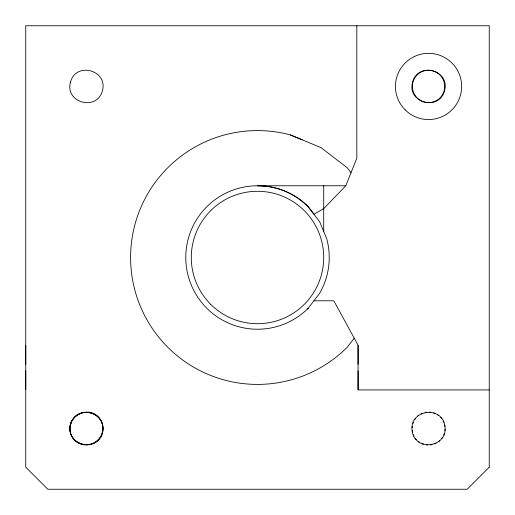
<?xml version="1.0" encoding="UTF-8"?>
<svg xmlns="http://www.w3.org/2000/svg" width="515" height="515" viewBox="0 0 515 515"><rect width="100%" height="100%" fill="white"/><g stroke="black" fill="none" stroke-linecap="round" stroke-linejoin="round"><path stroke-width="0.77" d="M25.75 389.507L25.75 370.852M25.75 364.292L25.75 345.642M358.067 389.507L358.067 370.852M358.067 364.292L358.067 345.217L333.817 300.792L313.925 300.792M412.135 430.649C409.193 409.361 442.469 405.105 444.973 426.452C447.915 447.747 414.639 451.996 412.135 430.649L412.496 432.034M412.148 426.33L412.142 427.765M444.96 430.778L444.96 429.343M412.908 423.542L413.281 422.158M444.2 433.566L443.821 434.943M345.784 185.767L257.5 185.767A72.821 71.733 -63.3 0 1 308.253 206.721L313.925 214.208L323.716 208.639L345.784 185.767L356.824 158.176L356.824 25.75M414.736 419.661L415.457 418.425M442.366 437.441L441.651 438.677M308.221 308.221L319.622 293.363A71.733 71.733 0 0 0 326.787 238.934L319.622 221.637L308.221 206.779A71.733 71.733 0 0 0 206.779 206.779A71.733 71.733 0 0 0 206.779 308.221A71.733 71.733 0 0 0 308.221 308.221L307.159 309.039M354.211 338.155L347.239 347.239A126.909 126.909 0 0 1 134.917 290.344A126.909 126.909 0 0 1 290.344 134.911L302.228 139.816M417.51 416.39L418.528 415.38M439.598 440.711L438.58 441.722M421.032 413.944L422.274 413.236M436.076 443.158L434.827 443.872M425.068 412.496L426.452 412.135M432.04 444.606L430.649 444.973M429.343 412.142L430.778 412.148M427.765 444.96L426.33 444.954M489.25 389.926L358.067 389.926L358.067 345.217M433.566 412.908L434.943 413.281M423.542 444.2L422.158 443.821M290.344 134.911L320.954 147.593L347.239 167.761L351.018 172.686M437.441 414.736L438.677 415.457M419.667 442.366L418.425 441.645M440.718 417.51L441.722 418.528M416.39 439.598L415.38 438.58M443.158 421.032L443.872 422.274M413.951 436.07L413.236 434.827M444.606 425.068L444.973 426.452M323.716 185.767L323.716 231.512M70.458 424.27C65.012 451.275 107.938 451.546 102.434 424.27C93.698 397.998 56.418 419.455 74.739 440.261C86.34 451.829 106.663 440.087 102.434 424.27C98.178 408.447 74.707 408.459 70.458 424.27M70.458 82.162C64.684 102.865 97.084 111.549 102.434 90.73C108.208 70.027 75.808 61.343 70.458 82.162M412.567 82.162C406.792 102.865 439.192 111.549 444.542 90.73C450.316 70.027 417.916 61.343 412.567 82.162M71.031 423.233C63.892 443.486 95.056 454.159 101.861 433.875C109.006 413.622 77.836 402.949 71.031 423.233M489.25 467.176L467.176 489.25L47.824 489.25L25.75 467.176L25.75 25.75L489.25 25.75L489.25 467.176M210.68 304.32A66.216 66.216 0 0 0 321.457 274.637A66.216 66.216 0 0 0 240.363 193.543A66.216 66.216 0 0 0 210.68 304.32M405.144 109.856A33.108 33.108 0 0 0 460.532 95.017A33.108 33.108 0 0 0 419.983 54.468A33.108 33.108 0 0 0 405.144 109.856M417.536 98.301A16.184 16.184 0 0 0 444.329 90.061A16.184 16.184 0 0 0 423.794 70.98A16.184 16.184 0 0 0 417.536 98.301"/></g></svg>
